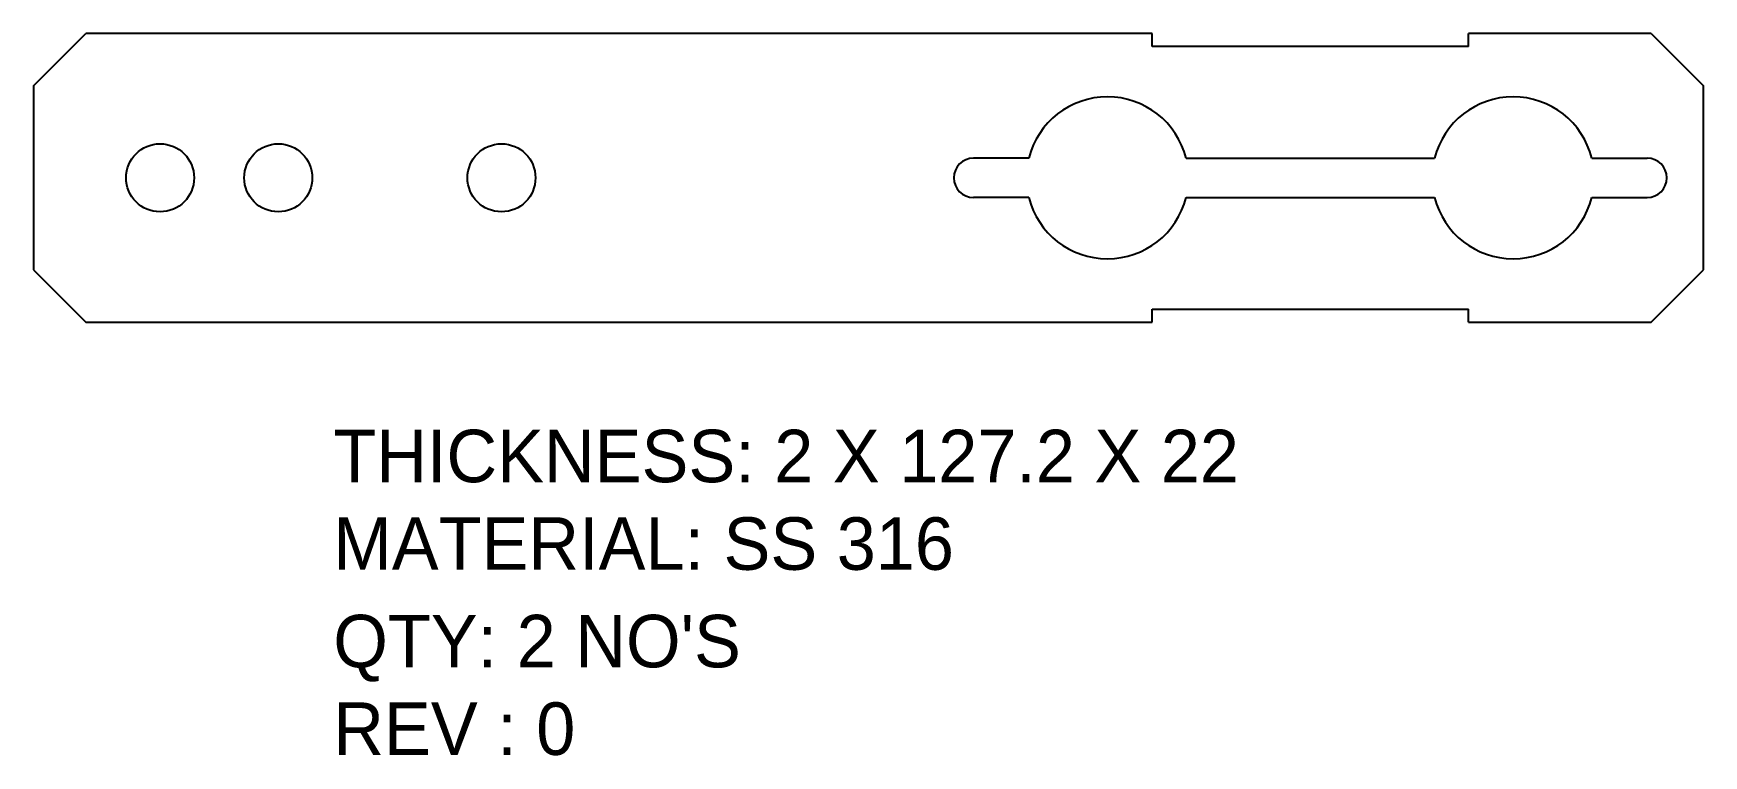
# Model space of a CAD drawing. Header units: inches. Extents: x 2442 to 2569, y -218 to -163.
import ezdxf

# ---------------------------------------------------------------- set-up
doc = ezdxf.new("R2010")
doc.units = ezdxf.units.IN
doc.header["$MEASUREMENT"] = 0
doc.layers.add('LaserCutting', color=3, linetype='Continuous')

msp = doc.modelspace()

# ---------------------------------------------------------------- linework, layer by layer
at = {"layer": 'LaserCutting'}
for p, q in [((2441.77, -167.34), (2445.77, -163.34)), ((2526.97, -163.34), (2445.77, -163.34)), ((2526.97, -164.34), (2526.97, -163.34)), ((2564.97, -163.34), (2551.07, -163.34)), ((2551.07, -164.34), (2551.07, -163.34)), ((2564.97, -163.34), (2568.97, -167.34)), ((2551.07, -164.34), (2526.97, -164.34)), ((2441.77, -167.34), (2441.77, -181.34)), ((2568.97, -181.34), (2568.97, -167.34)), ((2517.58, -172.84), (2513.37, -172.84)), ((2529.56, -172.84), (2548.48, -172.84)), ((2560.46, -172.84), (2564.67, -172.84)), ((2517.58, -175.84), (2513.37, -175.84)), ((2529.56, -175.84), (2548.48, -175.84)), ((2560.46, -175.84), (2564.67, -175.84)), ((2441.77, -181.34), (2445.77, -185.34)), ((2564.97, -185.34), (2568.97, -181.34)), ((2526.97, -185.34), (2526.97, -184.34)), ((2526.97, -184.34), (2551.07, -184.34)), ((2551.07, -185.34), (2551.07, -184.34)), ((2445.77, -185.34), (2526.97, -185.34)), ((2551.07, -185.34), (2564.97, -185.34))]:
    msp.add_line(p, q, dxfattribs=at)
for centre in [(2451.42, -174.34), (2460.42, -174.34), (2477.42, -174.34)]:
    msp.add_circle(centre, 2.59, dxfattribs=at)
for centre, radius, start, end in [((2523.57, -174.34), 6.17, 14.0586, 165.9414), ((2554.47, -174.34), 6.17, 14.0586, 165.9414), ((2513.37, -174.34), 1.5, 90, 270), ((2564.67, -174.34), 1.5, 270, 90), ((2523.57, -174.34), 6.17, 194.0586, 345.9414), ((2554.47, -174.34), 6.17, 194.0586, 345.9414)]:
    msp.add_arc(centre, radius, start, end, dxfattribs=at)

# ---------------------------------------------------------------- texts
at = {"color": 7}
for s, p in [('THICKNESS: 2 X 127.2 X 22', (2464.61, -197.53)), ('MATERIAL: SS 316', (2464.61, -204.2)), ("QTY: 2 NO'S", (2464.61, -211.63)), ('REV : 0', (2464.61, -218.3))]:
    msp.add_text(s, height=4, dxfattribs=at).set_placement(p)

doc.saveas('drawing.dxf')
